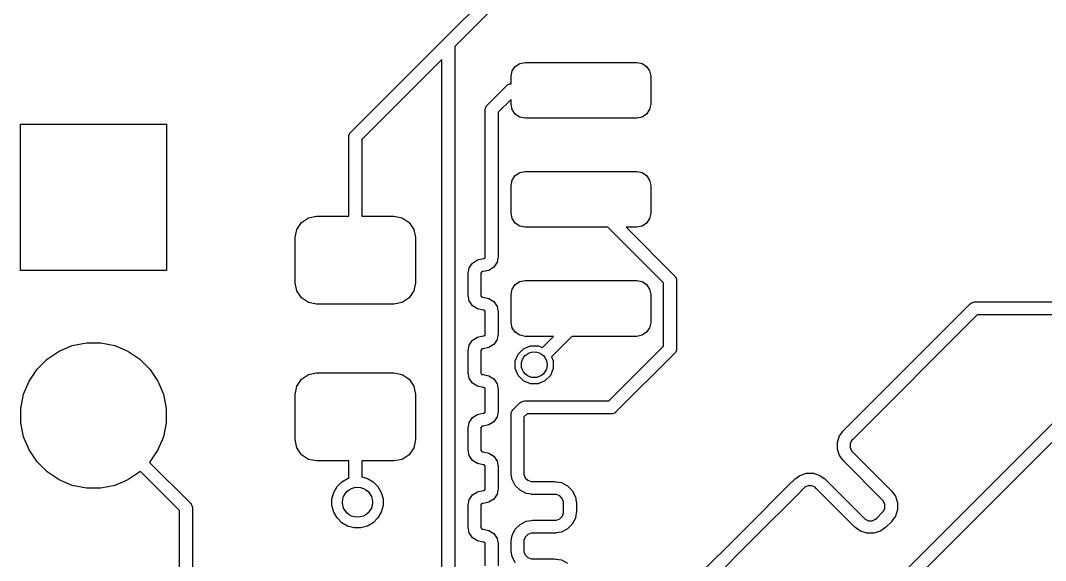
# Model space of a CAD drawing. Header units: inches. Extents: x 5.12 to 6.12, y -4.12 to -1.79.
# Drawn here: x 5.1426 to 5.6122, y -2.5767 to -2.3292 of the extents above; entities that cross this region are included whole.
import ezdxf

# ---------------------------------------------------------------- set-up
doc = ezdxf.new("R2010")
doc.units = ezdxf.units.IN
doc.header["$MEASUREMENT"] = 0
doc.layers.add('F.Cu', color=13, linetype='CONTINUOUS', true_color=0xc83434)

msp = doc.modelspace()

# ---------------------------------------------------------------- linework, layer by layer
at = {"layer": 'F.Cu', "linetype": 'CONTINUOUS'}
for p, q in [((5.33654, -2.33783), (5.36528, -2.30909)), ((5.36737, -2.31536), (5.34158, -2.34114)), ((5.29391, -2.38046), (5.33654, -2.33783)), ((5.34158, -2.34114), (5.34158, -2.62089)), ((5.33568, -2.34705), (5.29895, -2.38377)), ((5.33568, -2.62211), (5.33568, -2.34705)), ((5.36737, -2.35478), (5.36786, -2.35234)), ((5.36786, -2.35234), (5.36924, -2.35026)), ((5.36924, -2.35026), (5.37132, -2.34887)), ((5.37132, -2.34887), (5.37377, -2.34839)), ((5.37377, -2.34839), (5.42495, -2.34839)), ((5.42495, -2.34839), (5.4274, -2.34887)), ((5.4274, -2.34887), (5.42947, -2.35026)), ((5.42947, -2.35026), (5.43086, -2.35234)), ((5.43086, -2.35234), (5.43134, -2.35478)), ((5.36737, -2.35823), (5.36737, -2.35478)), ((5.43134, -2.35478), (5.43134, -2.36758)), ((5.35642, -2.36795), (5.36528, -2.35909)), ((5.36528, -2.35909), (5.36573, -2.35873)), ((5.36573, -2.35873), (5.36679, -2.35829)), ((5.36679, -2.35829), (5.36737, -2.35823)), ((5.36737, -2.36536), (5.36146, -2.37126)), ((5.36737, -2.36758), (5.36737, -2.36536)), ((5.35556, -2.37004), (5.35561, -2.36946)), ((5.35556, -2.43736), (5.35556, -2.37004)), ((5.35561, -2.36946), (5.35605, -2.3684)), ((5.35605, -2.3684), (5.35642, -2.36795)), ((5.36146, -2.37126), (5.36146, -2.43736)), ((5.36786, -2.37003), (5.36737, -2.36758)), ((5.36924, -2.3721), (5.36786, -2.37003)), ((5.43086, -2.37003), (5.42947, -2.3721)), ((5.43134, -2.36758), (5.43086, -2.37003)), ((5.37132, -2.37349), (5.36924, -2.3721)), ((5.37377, -2.37398), (5.37132, -2.37349)), ((5.42495, -2.37398), (5.37377, -2.37398)), ((5.4274, -2.37349), (5.42495, -2.37398)), ((5.42947, -2.3721), (5.4274, -2.37349)), ((5.14259, -2.44372), (5.14259, -2.37679)), ((5.14259, -2.37679), (5.20952, -2.37679)), ((5.20952, -2.37679), (5.20952, -2.44372)), ((5.2931, -2.38197), (5.29354, -2.38091)), ((5.29354, -2.38091), (5.29391, -2.38046)), ((5.29305, -2.38255), (5.2931, -2.38197)), ((5.29305, -2.4189), (5.29305, -2.38255)), ((5.29895, -2.38377), (5.29895, -2.4189)), ((5.36924, -2.40026), (5.37132, -2.39887)), ((5.37132, -2.39887), (5.37377, -2.39839)), ((5.37377, -2.39839), (5.42495, -2.39839)), ((5.42495, -2.39839), (5.4274, -2.39887)), ((5.4274, -2.39887), (5.42947, -2.40026)), ((5.36737, -2.40478), (5.36786, -2.40234)), ((5.36786, -2.40234), (5.36924, -2.40026)), ((5.42947, -2.40026), (5.43086, -2.40234)), ((5.43086, -2.40234), (5.43134, -2.40478)), ((5.36737, -2.41758), (5.36737, -2.40478)), ((5.43134, -2.40478), (5.43134, -2.41758)), ((5.36786, -2.42003), (5.36737, -2.41758)), ((5.43134, -2.41758), (5.43086, -2.42003)), ((5.26919, -2.42497), (5.27132, -2.42178)), ((5.27132, -2.42178), (5.27452, -2.41965)), ((5.27452, -2.41965), (5.27828, -2.4189)), ((5.27828, -2.4189), (5.29305, -2.4189)), ((5.29895, -2.4189), (5.31372, -2.4189)), ((5.31372, -2.4189), (5.31748, -2.41965)), ((5.31748, -2.41965), (5.32068, -2.42178)), ((5.32068, -2.42178), (5.32281, -2.42497)), ((5.36924, -2.4221), (5.36786, -2.42003)), ((5.37132, -2.42349), (5.36924, -2.4221)), ((5.42947, -2.4221), (5.4274, -2.42349)), ((5.43086, -2.42003), (5.42947, -2.4221)), ((5.26844, -2.42874), (5.26919, -2.42497)), ((5.32281, -2.42497), (5.32356, -2.42874)), ((5.37377, -2.42398), (5.37132, -2.42349)), ((5.41172, -2.42398), (5.37377, -2.42398)), ((5.43725, -2.44951), (5.41172, -2.42398)), ((5.42495, -2.42398), (5.42007, -2.42398)), ((5.42007, -2.42398), (5.44229, -2.4462)), ((5.4274, -2.42349), (5.42495, -2.42398)), ((5.26844, -2.44941), (5.26844, -2.42874)), ((5.32356, -2.42874), (5.32356, -2.44941)), ((5.35556, -2.43763), (5.35556, -2.43736)), ((5.35556, -2.43736), (5.35556, -2.43736)), ((5.36146, -2.43736), (5.36141, -2.43794)), ((5.34821, -2.4426), (5.3497, -2.44036)), ((5.3497, -2.44036), (5.35194, -2.43887)), ((5.35194, -2.43887), (5.35457, -2.43835)), ((5.35457, -2.43835), (5.35484, -2.43835)), ((5.35484, -2.43835), (5.35529, -2.43808)), ((5.35529, -2.43808), (5.35556, -2.43763)), ((5.36094, -2.44), (5.35944, -2.44223)), ((5.36129, -2.43821), (5.36094, -2.44)), ((5.36141, -2.43794), (5.36129, -2.43821)), ((5.20952, -2.44372), (5.14259, -2.44372)), ((5.34768, -2.44524), (5.34774, -2.44466)), ((5.34768, -2.45508), (5.34768, -2.44524)), ((5.34774, -2.44466), (5.34785, -2.44439)), ((5.34785, -2.44439), (5.34821, -2.4426)), ((5.35385, -2.44452), (5.35359, -2.44497)), ((5.35359, -2.44497), (5.35359, -2.44524)), ((5.35359, -2.44524), (5.35359, -2.44524)), ((5.35359, -2.44524), (5.35359, -2.45508)), ((5.35431, -2.44425), (5.35385, -2.44452)), ((5.35457, -2.44425), (5.35431, -2.44425)), ((5.35721, -2.44373), (5.35457, -2.44425)), ((5.35944, -2.44223), (5.35721, -2.44373)), ((5.44229, -2.4462), (5.44266, -2.44665)), ((5.44266, -2.44665), (5.4431, -2.44771)), ((5.26919, -2.45318), (5.26844, -2.44941)), ((5.32356, -2.44941), (5.32281, -2.45318)), ((5.36786, -2.45234), (5.36924, -2.45026)), ((5.36924, -2.45026), (5.37132, -2.44887)), ((5.37132, -2.44887), (5.37377, -2.44839)), ((5.37377, -2.44839), (5.42495, -2.44839)), ((5.42495, -2.44839), (5.4274, -2.44887)), ((5.4274, -2.44887), (5.42947, -2.45026)), ((5.42947, -2.45026), (5.43086, -2.45234)), ((5.43725, -2.47846), (5.43725, -2.44951)), ((5.4431, -2.44771), (5.44316, -2.44829)), ((5.44316, -2.44829), (5.44316, -2.47968)), ((5.27132, -2.45637), (5.26919, -2.45318)), ((5.32281, -2.45318), (5.32068, -2.45637)), ((5.34774, -2.45565), (5.34768, -2.45508)), ((5.34785, -2.45592), (5.34774, -2.45565)), ((5.34821, -2.45772), (5.34785, -2.45592)), ((5.35359, -2.45508), (5.35359, -2.45508)), ((5.35359, -2.45508), (5.35359, -2.45534)), ((5.35359, -2.45534), (5.35385, -2.4558)), ((5.35385, -2.4558), (5.35431, -2.45606)), ((5.35431, -2.45606), (5.35457, -2.45606)), ((5.35457, -2.45606), (5.35721, -2.45659)), ((5.36737, -2.45478), (5.36786, -2.45234)), ((5.36737, -2.46758), (5.36737, -2.45478)), ((5.43086, -2.45234), (5.43134, -2.45478)), ((5.43134, -2.45478), (5.43134, -2.46758)), ((5.27452, -2.4585), (5.27132, -2.45637)), ((5.27828, -2.45925), (5.27452, -2.4585)), ((5.31372, -2.45925), (5.27828, -2.45925)), ((5.31748, -2.4585), (5.31372, -2.45925)), ((5.32068, -2.45637), (5.31748, -2.4585)), ((5.3497, -2.45995), (5.34821, -2.45772)), ((5.35194, -2.46144), (5.3497, -2.45995)), ((5.35721, -2.45659), (5.35944, -2.45808)), ((5.35944, -2.45808), (5.36094, -2.46032)), ((5.36094, -2.46032), (5.36129, -2.46211)), ((5.51977, -2.51701), (5.57768, -2.45909)), ((5.57768, -2.45909), (5.57813, -2.45873)), ((5.57813, -2.45873), (5.57867, -2.4585)), ((5.57867, -2.4585), (5.57919, -2.45829)), ((5.57919, -2.45829), (5.57977, -2.45823)), ((5.57977, -2.45823), (5.64985, -2.45823)), ((5.35457, -2.46197), (5.35194, -2.46144)), ((5.35484, -2.46197), (5.35457, -2.46197)), ((5.35529, -2.46223), (5.35484, -2.46197)), ((5.35556, -2.46269), (5.35529, -2.46223)), ((5.35556, -2.46295), (5.35556, -2.46269)), ((5.35556, -2.4728), (5.35556, -2.46295)), ((5.35556, -2.46295), (5.35556, -2.46295)), ((5.36129, -2.46211), (5.36141, -2.46238)), ((5.36141, -2.46238), (5.36146, -2.46295)), ((5.36146, -2.46295), (5.36146, -2.4728)), ((5.58099, -2.46413), (5.52394, -2.52118)), ((5.64985, -2.46413), (5.58099, -2.46413)), ((5.36786, -2.47003), (5.36737, -2.46758)), ((5.36924, -2.4721), (5.36786, -2.47003)), ((5.43086, -2.47003), (5.42947, -2.4721)), ((5.43134, -2.46758), (5.43086, -2.47003)), ((5.3497, -2.4758), (5.35194, -2.4743)), ((5.35194, -2.4743), (5.35457, -2.47378)), ((5.35457, -2.47378), (5.35484, -2.47378)), ((5.35484, -2.47378), (5.35529, -2.47352)), ((5.35529, -2.47352), (5.35556, -2.47306)), ((5.35556, -2.47306), (5.35556, -2.4728)), ((5.35556, -2.4728), (5.35556, -2.4728)), ((5.36129, -2.47364), (5.36094, -2.47543)), ((5.36141, -2.47337), (5.36129, -2.47364)), ((5.36146, -2.4728), (5.36141, -2.47337)), ((5.37132, -2.47349), (5.36924, -2.4721)), ((5.37377, -2.47398), (5.37132, -2.47349)), ((5.38685, -2.47398), (5.37377, -2.47398)), ((5.3817, -2.47913), (5.38685, -2.47398)), ((5.3952, -2.47398), (5.38587, -2.4833)), ((5.42495, -2.47398), (5.3952, -2.47398)), ((5.4274, -2.47349), (5.42495, -2.47398)), ((5.42947, -2.4721), (5.4274, -2.47349)), ((5.16028, -2.48075), (5.16634, -2.47824)), ((5.16634, -2.47824), (5.17278, -2.47696)), ((5.17278, -2.47696), (5.17934, -2.47696)), ((5.17934, -2.47696), (5.18577, -2.47824)), ((5.18577, -2.47824), (5.19183, -2.48075)), ((5.34785, -2.47982), (5.34821, -2.47803)), ((5.34821, -2.47803), (5.3497, -2.4758)), ((5.35431, -2.47968), (5.35385, -2.47995)), ((5.35457, -2.47968), (5.35431, -2.47968)), ((5.35721, -2.47916), (5.35457, -2.47968)), ((5.35944, -2.47767), (5.35721, -2.47916)), ((5.36094, -2.47543), (5.35944, -2.47767)), ((5.37063, -2.48208), (5.37308, -2.47963)), ((5.37308, -2.47963), (5.37627, -2.47831)), ((5.37627, -2.47831), (5.37973, -2.47831)), ((5.37973, -2.47831), (5.3817, -2.47913)), ((5.41213, -2.50358), (5.43725, -2.47846)), ((5.44316, -2.47968), (5.4431, -2.48026)), ((5.15019, -2.48903), (5.15483, -2.48439)), ((5.15483, -2.48439), (5.16028, -2.48075)), ((5.19183, -2.48075), (5.19729, -2.48439)), ((5.19729, -2.48439), (5.20193, -2.48903)), ((5.34768, -2.48067), (5.34774, -2.48009)), ((5.34768, -2.49051), (5.34768, -2.48067)), ((5.34774, -2.48009), (5.34785, -2.47982)), ((5.35385, -2.47995), (5.35359, -2.48041)), ((5.35359, -2.48041), (5.35359, -2.48067)), ((5.35359, -2.48067), (5.35359, -2.48067)), ((5.35359, -2.48067), (5.35359, -2.49051)), ((5.36931, -2.48527), (5.37063, -2.48208)), ((5.38587, -2.4833), (5.38669, -2.48527)), ((5.44229, -2.48177), (5.41544, -2.50862)), ((5.44266, -2.48133), (5.44229, -2.48177)), ((5.4431, -2.48026), (5.44266, -2.48133)), ((5.14655, -2.49448), (5.15019, -2.48903)), ((5.20193, -2.48903), (5.20557, -2.49448)), ((5.36931, -2.48873), (5.36931, -2.48527)), ((5.37063, -2.49192), (5.36931, -2.48873)), ((5.38669, -2.48873), (5.38537, -2.49192)), ((5.38669, -2.48527), (5.38669, -2.48873)), ((5.47355, -2.65575), (5.64087, -2.48842)), ((5.26919, -2.49682), (5.27132, -2.49363)), ((5.27132, -2.49363), (5.27452, -2.4915)), ((5.27452, -2.4915), (5.27828, -2.49075)), ((5.27828, -2.49075), (5.31372, -2.49075)), ((5.31372, -2.49075), (5.31748, -2.4915)), ((5.31748, -2.4915), (5.32068, -2.49363)), ((5.32068, -2.49363), (5.32281, -2.49682)), ((5.34774, -2.49109), (5.34768, -2.49051)), ((5.34785, -2.49136), (5.34774, -2.49109)), ((5.34821, -2.49315), (5.34785, -2.49136)), ((5.3497, -2.49538), (5.34821, -2.49315)), ((5.35359, -2.49051), (5.35359, -2.49051)), ((5.35359, -2.49051), (5.35359, -2.49078)), ((5.35359, -2.49078), (5.35385, -2.49123)), ((5.35385, -2.49123), (5.35431, -2.4915)), ((5.35431, -2.4915), (5.35457, -2.4915)), ((5.35457, -2.4915), (5.35721, -2.49202)), ((5.35721, -2.49202), (5.35944, -2.49351)), ((5.35944, -2.49351), (5.36094, -2.49575)), ((5.37308, -2.49437), (5.37063, -2.49192)), ((5.38537, -2.49192), (5.38292, -2.49437)), ((5.64418, -2.49346), (5.47859, -2.65906)), ((5.14404, -2.50054), (5.14655, -2.49448)), ((5.20557, -2.49448), (5.20808, -2.50054)), ((5.26844, -2.50059), (5.26919, -2.49682)), ((5.32281, -2.49682), (5.32356, -2.50059)), ((5.35194, -2.49688), (5.3497, -2.49538)), ((5.35457, -2.4974), (5.35194, -2.49688)), ((5.35484, -2.4974), (5.35457, -2.4974)), ((5.35529, -2.49767), (5.35484, -2.4974)), ((5.35556, -2.49812), (5.35529, -2.49767)), ((5.35556, -2.49839), (5.35556, -2.49812)), ((5.35556, -2.50823), (5.35556, -2.49839)), ((5.35556, -2.49839), (5.35556, -2.49839)), ((5.36094, -2.49575), (5.36129, -2.49754)), ((5.36129, -2.49754), (5.36141, -2.49781)), ((5.36141, -2.49781), (5.36146, -2.49839)), ((5.36146, -2.49839), (5.36146, -2.50823)), ((5.37627, -2.49569), (5.37308, -2.49437)), ((5.37973, -2.49569), (5.37627, -2.49569)), ((5.38292, -2.49437), (5.37973, -2.49569)), ((5.14276, -2.50698), (5.14404, -2.50054)), ((5.20808, -2.50054), (5.20936, -2.50698)), ((5.26844, -2.52126), (5.26844, -2.50059)), ((5.32356, -2.50059), (5.32356, -2.52126)), ((5.14276, -2.51354), (5.14276, -2.50698)), ((5.20936, -2.50698), (5.20936, -2.51354)), ((5.36787, -2.50804), (5.36823, -2.50759)), ((5.36823, -2.50759), (5.37138, -2.50444)), ((5.37138, -2.50444), (5.37183, -2.50408)), ((5.37183, -2.50408), (5.37289, -2.50364)), ((5.37289, -2.50364), (5.37347, -2.50358)), ((5.37347, -2.50358), (5.41213, -2.50358)), ((5.34821, -2.51347), (5.3497, -2.51123)), ((5.3497, -2.51123), (5.35194, -2.50974)), ((5.35194, -2.50974), (5.35457, -2.50921)), ((5.35457, -2.50921), (5.35484, -2.50921)), ((5.35484, -2.50921), (5.35529, -2.50895)), ((5.35529, -2.50895), (5.35556, -2.50849)), ((5.35556, -2.50849), (5.35556, -2.50823)), ((5.35556, -2.50823), (5.35556, -2.50823)), ((5.36094, -2.51086), (5.35944, -2.5131)), ((5.36129, -2.50907), (5.36094, -2.51086)), ((5.36141, -2.5088), (5.36129, -2.50907)), ((5.36146, -2.50823), (5.36141, -2.5088)), ((5.36737, -2.50968), (5.36742, -2.5091)), ((5.36737, -2.52322), (5.36737, -2.50968)), ((5.36742, -2.5091), (5.36787, -2.50804)), ((5.37469, -2.50948), (5.37327, -2.5109)), ((5.37327, -2.5109), (5.37327, -2.52322)), ((5.41336, -2.50948), (5.37469, -2.50948)), ((5.41393, -2.50943), (5.41336, -2.50948)), ((5.415, -2.50899), (5.41393, -2.50943)), ((5.41544, -2.50862), (5.415, -2.50899)), ((5.14404, -2.51997), (5.14276, -2.51354)), ((5.20936, -2.51354), (5.20808, -2.51997)), ((5.34768, -2.5161), (5.34774, -2.51553)), ((5.34768, -2.52594), (5.34768, -2.5161)), ((5.34774, -2.51553), (5.34785, -2.51526)), ((5.34785, -2.51526), (5.34821, -2.51347)), ((5.35385, -2.51538), (5.35359, -2.51584)), ((5.35359, -2.51584), (5.35359, -2.5161)), ((5.35359, -2.5161), (5.35359, -2.5161)), ((5.35359, -2.5161), (5.35359, -2.52594)), ((5.35431, -2.51512), (5.35385, -2.51538)), ((5.35457, -2.51512), (5.35431, -2.51512)), ((5.35721, -2.51459), (5.35457, -2.51512)), ((5.35944, -2.5131), (5.35721, -2.51459)), ((5.5194, -2.51745), (5.51977, -2.51701)), ((5.14655, -2.52603), (5.14404, -2.51997)), ((5.20808, -2.51997), (5.20557, -2.52603)), ((5.26919, -2.52503), (5.26844, -2.52126)), ((5.32356, -2.52126), (5.32281, -2.52503)), ((5.51695, -2.52254), (5.51792, -2.51955)), ((5.51792, -2.51955), (5.51934, -2.51759)), ((5.51934, -2.51759), (5.5194, -2.51745)), ((5.52336, -2.52176), (5.52273, -2.52328)), ((5.52394, -2.52118), (5.52336, -2.52176)), ((5.15019, -2.53149), (5.14655, -2.52603)), ((5.20557, -2.52603), (5.20193, -2.53149)), ((5.27132, -2.52822), (5.26919, -2.52503)), ((5.32281, -2.52503), (5.32068, -2.52822)), ((5.34774, -2.52652), (5.34768, -2.52594)), ((5.34785, -2.52679), (5.34774, -2.52652)), ((5.35359, -2.52594), (5.35359, -2.52594)), ((5.35359, -2.52594), (5.35359, -2.52621)), ((5.35359, -2.52621), (5.35385, -2.52667)), ((5.35385, -2.52667), (5.35431, -2.52693)), ((5.36737, -2.53286), (5.36737, -2.52322)), ((5.37327, -2.52322), (5.37327, -2.53286)), ((5.51695, -2.52568), (5.51695, -2.52254)), ((5.51792, -2.52866), (5.51695, -2.52568)), ((5.52273, -2.52328), (5.52273, -2.52493)), ((5.52273, -2.52493), (5.52336, -2.52645)), ((5.52336, -2.52645), (5.52394, -2.52703)), ((5.27452, -2.53035), (5.27132, -2.52822)), ((5.27828, -2.5311), (5.27452, -2.53035)), ((5.29305, -2.5311), (5.27828, -2.5311)), ((5.29305, -2.53894), (5.29305, -2.5311)), ((5.31372, -2.5311), (5.29895, -2.5311)), ((5.29895, -2.5311), (5.29895, -2.5384)), ((5.31748, -2.53035), (5.31372, -2.5311)), ((5.32068, -2.52822), (5.31748, -2.53035)), ((5.34821, -2.52858), (5.34785, -2.52679)), ((5.3497, -2.53082), (5.34821, -2.52858)), ((5.35194, -2.53231), (5.3497, -2.53082)), ((5.35431, -2.52693), (5.35457, -2.52693)), ((5.35457, -2.52693), (5.35721, -2.52745)), ((5.35721, -2.52745), (5.35944, -2.52895)), ((5.35944, -2.52895), (5.36094, -2.53118)), ((5.36094, -2.53118), (5.36129, -2.53297)), ((5.51934, -2.53062), (5.51792, -2.52866)), ((5.5194, -2.53076), (5.51934, -2.53062)), ((5.51977, -2.53121), (5.5194, -2.53076)), ((5.53746, -2.5489), (5.51977, -2.53121)), ((5.52394, -2.52703), (5.54164, -2.54473)), ((5.15483, -2.53613), (5.15019, -2.53149)), ((5.16028, -2.53977), (5.15483, -2.53613)), ((5.19729, -2.53613), (5.19183, -2.53977)), ((5.19752, -2.5359), (5.19729, -2.53613)), ((5.21543, -2.5538), (5.19752, -2.5359)), ((5.20193, -2.53149), (5.2017, -2.53172)), ((5.2017, -2.53172), (5.22047, -2.55049)), ((5.35457, -2.53283), (5.35194, -2.53231)), ((5.35484, -2.53283), (5.35457, -2.53283)), ((5.35529, -2.5331), (5.35484, -2.53283)), ((5.35556, -2.53356), (5.35529, -2.5331)), ((5.35556, -2.53382), (5.35556, -2.53356)), ((5.35556, -2.54366), (5.35556, -2.53382)), ((5.35556, -2.53382), (5.35556, -2.53382)), ((5.36129, -2.53297), (5.36141, -2.53324)), ((5.36141, -2.53324), (5.36146, -2.53382)), ((5.36146, -2.53382), (5.36146, -2.54366)), ((5.36737, -2.53641), (5.36737, -2.53286)), ((5.37327, -2.53286), (5.37327, -2.53641)), ((5.16634, -2.54228), (5.16028, -2.53977)), ((5.19183, -2.53977), (5.18577, -2.54228)), ((5.28763, -2.54281), (5.28981, -2.54063)), ((5.28981, -2.54063), (5.29248, -2.53909)), ((5.29248, -2.53909), (5.29305, -2.53894)), ((5.29895, -2.5384), (5.30152, -2.53909)), ((5.30152, -2.53909), (5.30419, -2.54063)), ((5.30419, -2.54063), (5.30637, -2.54281)), ((5.36742, -2.53698), (5.36737, -2.53641)), ((5.36748, -2.53712), (5.36742, -2.53698)), ((5.36786, -2.53951), (5.36748, -2.53712)), ((5.36929, -2.54231), (5.36786, -2.53951)), ((5.37327, -2.53641), (5.37327, -2.53723)), ((5.37327, -2.53723), (5.3739, -2.53875)), ((5.3739, -2.53875), (5.37507, -2.53991)), ((5.37507, -2.53991), (5.37659, -2.54054)), ((5.37659, -2.54054), (5.37741, -2.54054)), ((5.37741, -2.54054), (5.38731, -2.54054)), ((5.38731, -2.54054), (5.38789, -2.5406)), ((5.38789, -2.5406), (5.38802, -2.54065)), ((5.38802, -2.54065), (5.39041, -2.54103)), ((5.49471, -2.54206), (5.49722, -2.53956)), ((5.49722, -2.53956), (5.49767, -2.53919)), ((5.49767, -2.53919), (5.4978, -2.53913)), ((5.4978, -2.53913), (5.49976, -2.53771)), ((5.49976, -2.53771), (5.50275, -2.53674)), ((5.50275, -2.53674), (5.50589, -2.53674)), ((5.50589, -2.53674), (5.50887, -2.53771)), ((5.50887, -2.53771), (5.51083, -2.53913)), ((5.51083, -2.53913), (5.51097, -2.53919)), ((5.51097, -2.53919), (5.51142, -2.53956)), ((5.51142, -2.53956), (5.52911, -2.55725)), ((5.17278, -2.54356), (5.16634, -2.54228)), ((5.17934, -2.54356), (5.17278, -2.54356)), ((5.18577, -2.54228), (5.17934, -2.54356)), ((5.28529, -2.54846), (5.28609, -2.54548)), ((5.28609, -2.54548), (5.28763, -2.54281)), ((5.30637, -2.54281), (5.30791, -2.54548)), ((5.30791, -2.54548), (5.30871, -2.54846)), ((5.3497, -2.54666), (5.35194, -2.54517)), ((5.35194, -2.54517), (5.35457, -2.54465)), ((5.35457, -2.54465), (5.35484, -2.54465)), ((5.35484, -2.54465), (5.35529, -2.54438)), ((5.35529, -2.54438), (5.35556, -2.54393)), ((5.35556, -2.54393), (5.35556, -2.54366)), ((5.35556, -2.54366), (5.35556, -2.54366)), ((5.36129, -2.54451), (5.36094, -2.5463)), ((5.36141, -2.54424), (5.36129, -2.54451)), ((5.36146, -2.54366), (5.36141, -2.54424)), ((5.37151, -2.54453), (5.36929, -2.54231)), ((5.37431, -2.54595), (5.37151, -2.54453)), ((5.39041, -2.54103), (5.39321, -2.54246)), ((5.39321, -2.54246), (5.39543, -2.54468)), ((5.39543, -2.54468), (5.39686, -2.54748)), ((5.47542, -2.56136), (5.49471, -2.54206)), ((5.49471, -2.54206), (5.49471, -2.54206)), ((5.50139, -2.54373), (5.49889, -2.54624)), ((5.50198, -2.54315), (5.50139, -2.54373)), ((5.50349, -2.54252), (5.50198, -2.54315)), ((5.50514, -2.54252), (5.50349, -2.54252)), ((5.50666, -2.54315), (5.50514, -2.54252)), ((5.50724, -2.54373), (5.50666, -2.54315)), ((5.52494, -2.56143), (5.50724, -2.54373)), ((5.54164, -2.54473), (5.54201, -2.54517)), ((5.54201, -2.54517), (5.54206, -2.54531)), ((5.54206, -2.54531), (5.54349, -2.54727)), ((5.28529, -2.55154), (5.28529, -2.54846)), ((5.30871, -2.54846), (5.30871, -2.55154)), ((5.34785, -2.55069), (5.34821, -2.5489)), ((5.34821, -2.5489), (5.3497, -2.54666)), ((5.35721, -2.55003), (5.35457, -2.55055)), ((5.35944, -2.54853), (5.35721, -2.55003)), ((5.36094, -2.5463), (5.35944, -2.54853)), ((5.3767, -2.54633), (5.37431, -2.54595)), ((5.37683, -2.54639), (5.3767, -2.54633)), ((5.37741, -2.54645), (5.37683, -2.54639)), ((5.38731, -2.54645), (5.37741, -2.54645)), ((5.38813, -2.54645), (5.38731, -2.54645)), ((5.38965, -2.54708), (5.38813, -2.54645)), ((5.39082, -2.54824), (5.38965, -2.54708)), ((5.39144, -2.54976), (5.39082, -2.54824)), ((5.39144, -2.55058), (5.39144, -2.54976)), ((5.39686, -2.54748), (5.39724, -2.54987)), ((5.39724, -2.54987), (5.39729, -2.55)), ((5.39729, -2.55), (5.39735, -2.55058)), ((5.49889, -2.54624), (5.47959, -2.56554)), ((5.49889, -2.54624), (5.49889, -2.54624)), ((5.53805, -2.54948), (5.53746, -2.5489)), ((5.53867, -2.551), (5.53805, -2.54948)), ((5.54349, -2.54727), (5.54446, -2.55025)), ((5.21543, -2.63508), (5.21543, -2.5538)), ((5.22047, -2.55049), (5.22084, -2.55094)), ((5.22084, -2.55094), (5.22097, -2.55127)), ((5.22097, -2.55127), (5.22128, -2.55201)), ((5.22128, -2.55201), (5.22133, -2.55258)), ((5.22133, -2.55258), (5.22133, -2.63386)), ((5.28609, -2.55452), (5.28529, -2.55154)), ((5.28763, -2.55719), (5.28609, -2.55452)), ((5.30791, -2.55452), (5.30637, -2.55719)), ((5.30871, -2.55154), (5.30791, -2.55452)), ((5.34768, -2.55154), (5.34774, -2.55096)), ((5.34768, -2.56138), (5.34768, -2.55154)), ((5.34774, -2.55096), (5.34785, -2.55069)), ((5.35385, -2.55081), (5.35359, -2.55127)), ((5.35359, -2.55127), (5.35359, -2.55154)), ((5.35359, -2.55154), (5.35359, -2.55154)), ((5.35359, -2.55154), (5.35359, -2.56138)), ((5.35431, -2.55055), (5.35385, -2.55081)), ((5.35457, -2.55055), (5.35431, -2.55055)), ((5.39144, -2.55412), (5.39144, -2.55058)), ((5.39144, -2.55495), (5.39144, -2.55412)), ((5.39724, -2.55483), (5.39686, -2.55723)), ((5.39729, -2.5547), (5.39724, -2.55483)), ((5.39735, -2.55412), (5.39729, -2.5547)), ((5.39735, -2.55058), (5.39735, -2.55412)), ((5.53496, -2.55725), (5.53746, -2.55475)), ((5.53746, -2.55475), (5.53805, -2.55417)), ((5.53805, -2.55417), (5.53867, -2.55265)), ((5.53867, -2.55265), (5.53867, -2.551)), ((5.54446, -2.5534), (5.54349, -2.55638)), ((5.54446, -2.55025), (5.54446, -2.5534)), ((5.28981, -2.55937), (5.28763, -2.55719)), ((5.29248, -2.56091), (5.28981, -2.55937)), ((5.30419, -2.55937), (5.30152, -2.56091)), ((5.30637, -2.55719), (5.30419, -2.55937)), ((5.37151, -2.56017), (5.37431, -2.55875)), ((5.37431, -2.55875), (5.3767, -2.55837)), ((5.3767, -2.55837), (5.37683, -2.55831)), ((5.37683, -2.55831), (5.37741, -2.55826)), ((5.37741, -2.55826), (5.38731, -2.55826)), ((5.38731, -2.55826), (5.38813, -2.55826)), ((5.38813, -2.55826), (5.38965, -2.55763)), ((5.38965, -2.55763), (5.39082, -2.55647)), ((5.39082, -2.55647), (5.39144, -2.55495)), ((5.39686, -2.55723), (5.39543, -2.56002)), ((5.52911, -2.55725), (5.52969, -2.55783)), ((5.52969, -2.55783), (5.53121, -2.55846)), ((5.53121, -2.55846), (5.53286, -2.55846)), ((5.53286, -2.55846), (5.53438, -2.55783)), ((5.53438, -2.55783), (5.53496, -2.55725)), ((5.54164, -2.55892), (5.53913, -2.56143)), ((5.54201, -2.55848), (5.54164, -2.55892)), ((5.54206, -2.55834), (5.54201, -2.55848)), ((5.54349, -2.55638), (5.54206, -2.55834)), ((5.29546, -2.56171), (5.29248, -2.56091)), ((5.29854, -2.56171), (5.29546, -2.56171)), ((5.30152, -2.56091), (5.29854, -2.56171)), ((5.34774, -2.56195), (5.34768, -2.56138)), ((5.34785, -2.56222), (5.34774, -2.56195)), ((5.34821, -2.56401), (5.34785, -2.56222)), ((5.3497, -2.56625), (5.34821, -2.56401)), ((5.35359, -2.56138), (5.35359, -2.56138)), ((5.35359, -2.56138), (5.35359, -2.56164)), ((5.35359, -2.56164), (5.35385, -2.5621)), ((5.35385, -2.5621), (5.35431, -2.56236)), ((5.35431, -2.56236), (5.35457, -2.56236)), ((5.35457, -2.56236), (5.35721, -2.56289)), ((5.35721, -2.56289), (5.35944, -2.56438)), ((5.36786, -2.56519), (5.36929, -2.5624)), ((5.36929, -2.5624), (5.37151, -2.56017)), ((5.37659, -2.56416), (5.37507, -2.56479)), ((5.37741, -2.56416), (5.37659, -2.56416)), ((5.38731, -2.56416), (5.37741, -2.56416)), ((5.38789, -2.56411), (5.38731, -2.56416)), ((5.38802, -2.56405), (5.38789, -2.56411)), ((5.39041, -2.56367), (5.38802, -2.56405)), ((5.39321, -2.56225), (5.39041, -2.56367)), ((5.39543, -2.56002), (5.39321, -2.56225)), ((5.44993, -2.58685), (5.47542, -2.56136)), ((5.52538, -2.5618), (5.52494, -2.56143)), ((5.52552, -2.56185), (5.52538, -2.5618)), ((5.52748, -2.56328), (5.52552, -2.56185)), ((5.53046, -2.56425), (5.52748, -2.56328)), ((5.53361, -2.56425), (5.53046, -2.56425)), ((5.53659, -2.56328), (5.53361, -2.56425)), ((5.53855, -2.56185), (5.53659, -2.56328)), ((5.53869, -2.5618), (5.53855, -2.56185)), ((5.53913, -2.56143), (5.53869, -2.5618)), ((5.35194, -2.56774), (5.3497, -2.56625)), ((5.35457, -2.56827), (5.35194, -2.56774)), ((5.35484, -2.56827), (5.35457, -2.56827)), ((5.35529, -2.56853), (5.35484, -2.56827)), ((5.35556, -2.56899), (5.35529, -2.56853)), ((5.35556, -2.56925), (5.35556, -2.56899)), ((5.35944, -2.56438), (5.36094, -2.56662)), ((5.36094, -2.56662), (5.36129, -2.56841)), ((5.36129, -2.56841), (5.36141, -2.56868)), ((5.36141, -2.56868), (5.36146, -2.56925)), ((5.36737, -2.5683), (5.36742, -2.56772)), ((5.36737, -2.57184), (5.36737, -2.5683)), ((5.36742, -2.56772), (5.36748, -2.56759)), ((5.36748, -2.56759), (5.36786, -2.56519)), ((5.3739, -2.56596), (5.37327, -2.56747)), ((5.37327, -2.56747), (5.37327, -2.5683)), ((5.37327, -2.5683), (5.37327, -2.57184)), ((5.37507, -2.56479), (5.3739, -2.56596)), ((5.47959, -2.56554), (5.45497, -2.59016)), ((5.35556, -2.57909), (5.35556, -2.56925)), ((5.35556, -2.56925), (5.35556, -2.56925)), ((5.36146, -2.56925), (5.36146, -2.57909)), ((5.36742, -2.57242), (5.36737, -2.57184)), ((5.36748, -2.57255), (5.36742, -2.57242)), ((5.36786, -2.57494), (5.36748, -2.57255)), ((5.37327, -2.57184), (5.37327, -2.57266)), ((5.37327, -2.57266), (5.3739, -2.57418)), ((5.36929, -2.57774), (5.36786, -2.57494)), ((5.3739, -2.57418), (5.37507, -2.57534)), ((5.37507, -2.57534), (5.37659, -2.57597)), ((5.37659, -2.57597), (5.37741, -2.57597)), ((5.37741, -2.57597), (5.38731, -2.57597)), ((5.38731, -2.57597), (5.38789, -2.57603)), ((5.38789, -2.57603), (5.38802, -2.57609)), ((5.38802, -2.57609), (5.39041, -2.57647)), ((5.39041, -2.57647), (5.39321, -2.57789))]:
    msp.add_line(p, q, dxfattribs=at)
at = {"layer": 'F.Cu'}
for centre, radius in [((5.378, -2.487), 0.00591), ((5.297, -2.55), 0.00689)]:
    msp.add_circle(centre, radius, dxfattribs=at)

doc.saveas('drawing.dxf')
